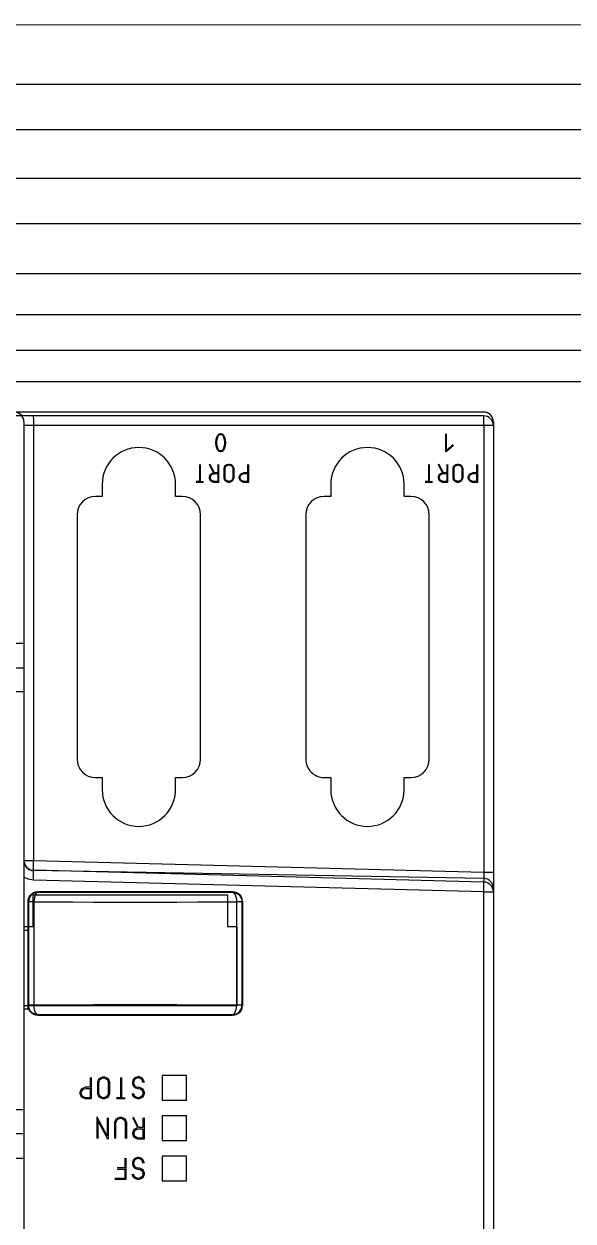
# Model space of a CAD drawing. Header units: millimetres. Extents: x 367 to 1026, y -455 to 11.
# Drawn here: x 664.3 to 709.2, y -260.1 to -162.1 of the extents above; entities that cross this region are included whole.
import ezdxf

# ---------------------------------------------------------------- set-up
doc = ezdxf.new("R2010")
doc.units = ezdxf.units.MM
doc.header["$LTSCALE"] = 6
for name, color, linetype in [('0008LEVEL_1', 7, 'Continuous'), ('0008LEVEL_2', 7, 'Continuous'), ('8_ALL_NOTES_BALLOONS_SYMBOLS_GT', 7, 'Continuous'), ('RED_2.5mm^2', 1, 'Continuous')]:
    doc.layers.add(name, color=color, linetype=linetype)

msp = doc.modelspace()

# ---------------------------------------------------------------- linework, layer by layer
at = {"color": 7, "linetype": 'Continuous'}
for p, q in [((701.873, -193.877), (662.173, -193.877)), ((664.273, -194.677), (664.273, -273.077)), ((702.673, -194.677), (702.673, -273.077)), ((670.673, -199.777), (670.673, -200.777)), ((676.673, -200.777), (676.673, -199.777)), ((689.373, -199.777), (689.373, -200.777)), ((695.373, -200.777), (695.373, -199.777)), ((670.673, -200.777), (670.123, -200.777)), ((677.223, -200.777), (676.673, -200.777)), ((689.373, -200.777), (688.823, -200.777)), ((695.923, -200.777), (695.373, -200.777)), ((668.623, -202.277), (668.623, -222.277)), ((678.723, -222.277), (678.723, -202.277)), ((687.323, -202.277), (687.323, -222.277)), ((697.423, -222.277), (697.423, -202.277)), ((662.073, -212.789), (664.273, -212.789)), ((662.073, -214.804), (664.273, -214.804)), ((664.273, -216.777), (662.073, -216.777)), ((670.123, -223.777), (670.673, -223.777)), ((670.673, -223.777), (670.673, -224.777)), ((676.673, -224.777), (676.673, -223.777)), ((676.673, -223.777), (677.223, -223.777)), ((688.823, -223.777), (689.373, -223.777)), ((689.373, -223.777), (689.373, -224.777)), ((695.373, -224.777), (695.373, -223.777)), ((695.373, -223.777), (695.923, -223.777)), ((701.887, -232.043), (665.059, -231.4)), ((665.023, -235.977), (665.023, -233.377)), ((665.023, -233.377), (680.923, -233.377)), ((680.923, -233.377), (680.923, -235.977)), ((664.273, -235.977), (665.023, -235.977)), ((680.923, -235.977), (681.673, -235.977)), ((681.673, -235.977), (681.673, -242.471)), ((681.673, -242.471), (664.273, -242.463)), ((677.574, -248.176), (675.573, -248.177)), ((675.573, -248.177), (675.573, -250.177)), ((677.574, -250.178), (677.574, -248.176)), ((675.573, -250.177), (677.574, -250.178)), ((664.273, -250.977), (662.073, -250.977)), ((677.574, -251.476), (675.573, -251.477)), ((675.573, -251.477), (675.573, -253.477)), ((677.574, -253.478), (677.574, -251.476)), ((664.273, -252.949), (662.073, -252.949)), ((675.573, -253.477), (677.574, -253.478)), ((664.273, -254.964), (662.073, -254.964)), ((677.574, -254.776), (675.573, -254.777)), ((675.573, -254.777), (675.573, -256.777)), ((677.574, -256.778), (677.574, -254.776)), ((675.573, -256.777), (677.574, -256.778))]:
    msp.add_line(p, q, dxfattribs=at)
for centre, radius, start, end in [((663.473, -194.677), 0.8, 0, 90), ((701.873, -194.677), 0.8, 0, 90), ((673.673, -199.777), 3, 0, 180), ((692.373, -199.777), 3, 0, 180), ((670.123, -202.277), 1.5, 90, 180), ((677.223, -202.277), 1.5, 0, 90), ((688.823, -202.277), 1.5, 90, 180), ((695.923, -202.277), 1.5, 0, 90), ((670.123, -222.277), 1.5, 180, 270), ((677.223, -222.277), 1.5, 270, 0), ((688.823, -222.277), 1.5, 180, 270.00001), ((695.923, -222.277), 1.5, 270, 0), ((673.673, -224.777), 3, 180, 0), ((692.373, -224.777), 3, 180, 0), ((665.073, -230.6), 0.8, 180, 269), ((701.873, -232.843), 0.8, 0, 89)]:
    msp.add_arc(centre, radius, start, end, dxfattribs=at)
at = {"layer": '0008LEVEL_1', "color": 7, "linetype": 'Continuous'}
for p, q in [((669.683, -248.322), (669.683, -249.132)), ((669.773, -248.322), (669.773, -250.077)), ((670.313, -248.682), (670.358, -248.547)), ((670.313, -249.672), (670.313, -248.682)), ((670.358, -248.547), (670.448, -248.412)), ((670.403, -248.727), (670.448, -248.592)), ((670.403, -249.627), (670.403, -248.727)), ((670.448, -248.412), (670.583, -248.322)), ((670.448, -248.592), (670.493, -248.502)), ((670.493, -248.502), (670.538, -248.457)), ((670.538, -248.457), (670.628, -248.412)), ((670.583, -248.322), (670.718, -248.277)), ((670.628, -248.412), (670.763, -248.367)), ((670.718, -248.277), (670.853, -248.277)), ((670.763, -248.367), (670.808, -248.367)), ((670.808, -248.367), (670.943, -248.412)), ((670.853, -248.277), (670.988, -248.322)), ((670.943, -248.412), (671.033, -248.457)), ((670.988, -248.322), (671.123, -248.412)), ((671.033, -248.457), (671.078, -248.502)), ((671.078, -248.502), (671.123, -248.592)), ((671.123, -248.412), (671.213, -248.547)), ((671.123, -248.592), (671.168, -248.727)), ((671.168, -248.727), (671.168, -249.627)), ((671.213, -248.547), (671.258, -248.682)), ((671.258, -248.682), (671.258, -249.672)), ((672.158, -248.322), (672.158, -249.987)), ((672.248, -248.322), (672.248, -249.987)), ((673.193, -248.547), (673.148, -248.682)), ((673.148, -248.682), (673.148, -248.817)), ((673.148, -248.817), (673.193, -248.952)), ((673.283, -248.412), (673.193, -248.547)), ((673.283, -248.592), (673.238, -248.727)), ((673.238, -248.727), (673.238, -248.772)), ((673.238, -248.772), (673.283, -248.907)), ((673.418, -248.322), (673.283, -248.412)), ((673.328, -248.502), (673.283, -248.592)), ((673.373, -248.457), (673.328, -248.502)), ((673.463, -248.412), (673.373, -248.457)), ((673.553, -248.277), (673.418, -248.322)), ((673.598, -248.367), (673.463, -248.412)), ((673.688, -248.277), (673.553, -248.277)), ((673.643, -248.367), (673.598, -248.367)), ((673.778, -248.412), (673.643, -248.367)), ((673.823, -248.322), (673.688, -248.277)), ((673.868, -248.457), (673.778, -248.412)), ((673.958, -248.412), (673.823, -248.322)), ((673.913, -248.502), (673.868, -248.457)), ((673.958, -248.592), (673.913, -248.502)), ((674.048, -248.547), (673.958, -248.412)), ((674.003, -248.727), (673.958, -248.592)), ((674.093, -248.682), (674.048, -248.547)), ((674.093, -248.727), (674.093, -248.682)), ((668.873, -249.537), (668.918, -249.402)), ((668.873, -249.672), (668.873, -249.537)), ((668.918, -249.807), (668.873, -249.672)), ((668.918, -249.402), (669.008, -249.267)), ((669.008, -249.942), (668.918, -249.807)), ((668.963, -249.582), (669.008, -249.447)), ((668.963, -249.627), (668.963, -249.582)), ((669.008, -249.762), (668.963, -249.627)), ((669.008, -249.267), (669.143, -249.177)), ((669.008, -249.447), (669.053, -249.357)), ((669.053, -249.852), (669.008, -249.762)), ((669.053, -249.357), (669.098, -249.312)), ((669.098, -249.312), (669.188, -249.267)), ((669.143, -249.177), (669.278, -249.132)), ((669.188, -249.267), (669.323, -249.222)), ((669.683, -249.132), (669.278, -249.132)), ((669.323, -249.222), (669.683, -249.222)), ((669.683, -249.222), (669.683, -249.987)), ((670.358, -249.807), (670.313, -249.672)), ((670.448, -249.942), (670.358, -249.807)), ((670.448, -249.762), (670.403, -249.627)), ((670.493, -249.852), (670.448, -249.762)), ((671.123, -249.762), (671.078, -249.852)), ((671.168, -249.627), (671.123, -249.762)), ((671.213, -249.807), (671.123, -249.942)), ((671.258, -249.672), (671.213, -249.807)), ((673.148, -249.672), (673.148, -249.627)), ((673.193, -249.807), (673.148, -249.672)), ((673.193, -248.952), (673.283, -249.087)), ((673.283, -249.942), (673.193, -249.807)), ((673.283, -249.762), (673.238, -249.627)), ((673.283, -248.907), (673.328, -248.997)), ((673.283, -249.087), (673.418, -249.177)), ((673.328, -249.852), (673.283, -249.762)), ((673.328, -248.997), (673.373, -249.042)), ((673.373, -249.042), (673.463, -249.087)), ((673.418, -249.177), (673.553, -249.222)), ((673.463, -249.087), (673.598, -249.132)), ((673.553, -249.222), (673.643, -249.222)), ((673.598, -249.132), (673.688, -249.132)), ((673.643, -249.222), (673.778, -249.267)), ((673.688, -249.132), (673.823, -249.177)), ((673.778, -249.267), (673.868, -249.312)), ((673.823, -249.177), (673.958, -249.267)), ((673.868, -249.312), (673.913, -249.357)), ((673.913, -249.357), (673.958, -249.447)), ((673.958, -249.762), (673.913, -249.852)), ((673.958, -249.267), (674.048, -249.402)), ((673.958, -249.447), (674.003, -249.582)), ((674.003, -249.627), (673.958, -249.762)), ((674.048, -249.807), (673.958, -249.942)), ((674.003, -249.582), (674.003, -249.627)), ((674.048, -249.402), (674.093, -249.537)), ((674.093, -249.672), (674.048, -249.807)), ((674.093, -249.537), (674.093, -249.672)), ((669.143, -250.032), (669.008, -249.942)), ((669.098, -249.897), (669.053, -249.852)), ((669.188, -249.942), (669.098, -249.897)), ((669.278, -250.077), (669.143, -250.032)), ((669.323, -249.987), (669.188, -249.942)), ((669.773, -250.077), (669.278, -250.077)), ((669.683, -249.987), (669.323, -249.987)), ((670.583, -250.032), (670.448, -249.942)), ((670.538, -249.897), (670.493, -249.852)), ((670.628, -249.942), (670.538, -249.897)), ((670.718, -250.077), (670.583, -250.032)), ((670.763, -249.987), (670.628, -249.942)), ((670.853, -250.077), (670.718, -250.077)), ((670.808, -249.987), (670.763, -249.987)), ((670.943, -249.942), (670.808, -249.987)), ((670.988, -250.032), (670.853, -250.077)), ((671.033, -249.897), (670.943, -249.942)), ((671.123, -249.942), (670.988, -250.032)), ((671.078, -249.852), (671.033, -249.897)), ((672.158, -249.987), (671.843, -249.987)), ((672.563, -250.077), (671.843, -250.077)), ((672.248, -249.987), (672.563, -249.987)), ((673.418, -250.032), (673.283, -249.942)), ((673.373, -249.897), (673.328, -249.852)), ((673.463, -249.942), (673.373, -249.897)), ((673.553, -250.077), (673.418, -250.032)), ((673.598, -249.987), (673.463, -249.942)), ((673.688, -250.077), (673.553, -250.077)), ((673.643, -249.987), (673.598, -249.987)), ((673.778, -249.942), (673.643, -249.987)), ((673.823, -250.032), (673.688, -250.077)), ((673.868, -249.897), (673.778, -249.942)), ((673.958, -249.942), (673.823, -250.032)), ((673.913, -249.852), (673.868, -249.897)), ((670.223, -251.577), (670.223, -253.332)), ((670.268, -251.577), (670.223, -251.577)), ((671.078, -253.107), (670.268, -251.577)), ((671.078, -251.622), (671.078, -253.107)), ((671.168, -251.622), (671.168, -253.377)), ((671.753, -251.847), (671.843, -251.712)), ((671.843, -251.712), (671.978, -251.622)), ((671.888, -251.802), (671.933, -251.757)), ((671.933, -251.757), (672.023, -251.712)), ((671.978, -251.622), (672.113, -251.577)), ((672.023, -251.712), (672.158, -251.667)), ((672.113, -251.577), (672.248, -251.577)), ((672.158, -251.667), (672.203, -251.667)), ((672.203, -251.667), (672.338, -251.712)), ((672.248, -251.577), (672.383, -251.622)), ((672.338, -251.712), (672.428, -251.757)), ((672.383, -251.622), (672.518, -251.712)), ((672.428, -251.757), (672.473, -251.802)), ((672.518, -251.712), (672.608, -251.847)), ((673.598, -252.432), (673.193, -251.622)), ((673.643, -252.387), (673.238, -251.577)), ((674.003, -251.622), (674.003, -252.432)), ((674.093, -251.622), (674.093, -253.377)), ((670.313, -251.847), (670.313, -253.332)), ((671.123, -253.377), (670.313, -251.847)), ((671.708, -251.982), (671.753, -251.847)), ((671.708, -253.332), (671.708, -251.982)), ((671.798, -252.027), (671.843, -251.892)), ((671.798, -253.332), (671.798, -252.027)), ((671.843, -251.892), (671.888, -251.802)), ((672.473, -251.802), (672.518, -251.892)), ((672.518, -251.892), (672.563, -252.027)), ((672.563, -252.027), (672.563, -253.332)), ((672.608, -251.847), (672.653, -251.982)), ((672.653, -251.982), (672.653, -253.332)), ((673.193, -252.837), (673.238, -252.702)), ((673.238, -252.702), (673.328, -252.567)), ((673.283, -252.882), (673.328, -252.747)), ((673.328, -252.567), (673.463, -252.477)), ((673.328, -252.747), (673.373, -252.657)), ((673.373, -252.657), (673.418, -252.612)), ((673.418, -252.612), (673.508, -252.567)), ((673.463, -252.477), (673.598, -252.432)), ((673.508, -252.567), (673.643, -252.522)), ((673.688, -252.432), (673.643, -252.387)), ((673.643, -252.522), (674.003, -252.522)), ((674.003, -252.432), (673.688, -252.432)), ((674.003, -252.522), (674.003, -253.287)), ((671.168, -253.377), (671.123, -253.377)), ((673.193, -252.972), (673.193, -252.837)), ((673.238, -253.107), (673.193, -252.972)), ((673.328, -253.242), (673.238, -253.107)), ((673.283, -252.927), (673.283, -252.882)), ((673.328, -253.062), (673.283, -252.927)), ((673.373, -253.152), (673.328, -253.062)), ((673.463, -253.332), (673.328, -253.242)), ((673.418, -253.197), (673.373, -253.152)), ((673.508, -253.242), (673.418, -253.197)), ((673.598, -253.377), (673.463, -253.332)), ((673.643, -253.287), (673.508, -253.242)), ((674.093, -253.377), (673.598, -253.377)), ((674.003, -253.287), (673.643, -253.287)), ((672.518, -254.922), (672.518, -255.732)), ((672.608, -254.922), (672.608, -256.677)), ((673.193, -255.147), (673.148, -255.282)), ((673.148, -255.282), (673.148, -255.417)), ((673.148, -255.417), (673.193, -255.552)), ((673.283, -255.012), (673.193, -255.147)), ((673.193, -255.552), (673.283, -255.687)), ((673.283, -255.192), (673.238, -255.327)), ((673.238, -255.327), (673.238, -255.372)), ((673.238, -255.372), (673.283, -255.507)), ((673.418, -254.922), (673.283, -255.012)), ((673.328, -255.102), (673.283, -255.192)), ((673.283, -255.507), (673.328, -255.597)), ((673.283, -255.687), (673.418, -255.777)), ((673.373, -255.057), (673.328, -255.102)), ((673.328, -255.597), (673.373, -255.642)), ((673.463, -255.012), (673.373, -255.057)), ((673.373, -255.642), (673.463, -255.687)), ((673.553, -254.877), (673.418, -254.922)), ((673.598, -254.967), (673.463, -255.012)), ((673.463, -255.687), (673.598, -255.732)), ((673.688, -254.877), (673.553, -254.877)), ((673.643, -254.967), (673.598, -254.967)), ((673.778, -255.012), (673.643, -254.967)), ((673.823, -254.922), (673.688, -254.877)), ((673.868, -255.057), (673.778, -255.012)), ((673.958, -255.012), (673.823, -254.922)), ((673.913, -255.102), (673.868, -255.057)), ((673.958, -255.192), (673.913, -255.102)), ((674.048, -255.147), (673.958, -255.012)), ((674.003, -255.327), (673.958, -255.192)), ((674.093, -255.282), (674.048, -255.147)), ((674.093, -255.327), (674.093, -255.282)), ((672.518, -256.587), (671.708, -256.587)), ((672.518, -255.732), (671.888, -255.732)), ((671.888, -255.822), (672.518, -255.822)), ((672.518, -255.822), (672.518, -256.587)), ((673.148, -256.272), (673.148, -256.227)), ((673.193, -256.407), (673.148, -256.272)), ((673.283, -256.542), (673.193, -256.407)), ((673.283, -256.362), (673.238, -256.227)), ((673.328, -256.452), (673.283, -256.362)), ((673.418, -256.632), (673.283, -256.542)), ((673.373, -256.497), (673.328, -256.452)), ((673.463, -256.542), (673.373, -256.497)), ((673.418, -255.777), (673.553, -255.822)), ((673.553, -256.677), (673.418, -256.632)), ((673.598, -256.587), (673.463, -256.542)), ((673.553, -255.822), (673.643, -255.822)), ((673.598, -255.732), (673.688, -255.732)), ((673.643, -256.587), (673.598, -256.587)), ((673.643, -255.822), (673.778, -255.867)), ((673.778, -256.542), (673.643, -256.587)), ((673.688, -255.732), (673.823, -255.777)), ((673.823, -256.632), (673.688, -256.677)), ((673.778, -255.867), (673.868, -255.912)), ((673.868, -256.497), (673.778, -256.542)), ((673.823, -255.777), (673.958, -255.867)), ((673.958, -256.542), (673.823, -256.632)), ((673.868, -255.912), (673.913, -255.957)), ((673.913, -256.452), (673.868, -256.497)), ((673.913, -255.957), (673.958, -256.047)), ((673.958, -256.362), (673.913, -256.452)), ((673.958, -255.867), (674.048, -256.002)), ((673.958, -256.047), (674.003, -256.182)), ((674.003, -256.227), (673.958, -256.362)), ((674.048, -256.407), (673.958, -256.542)), ((674.003, -256.182), (674.003, -256.227)), ((674.048, -256.002), (674.093, -256.137)), ((674.093, -256.272), (674.048, -256.407)), ((674.093, -256.137), (674.093, -256.272)), ((672.608, -256.677), (671.708, -256.677)), ((673.688, -256.677), (673.553, -256.677))]:
    msp.add_line(p, q, dxfattribs=at)
at = {"layer": '0008LEVEL_2', "color": 7, "linetype": 'Continuous'}
for p, q in [((680.008, -196.114), (680.045, -195.927)), ((680.045, -195.927), (680.12, -195.777)), ((680.083, -196.114), (680.12, -195.927)), ((680.12, -195.777), (680.233, -195.664)), ((680.12, -195.927), (680.195, -195.777)), ((680.195, -195.777), (680.233, -195.739)), ((680.233, -195.664), (680.345, -195.627)), ((680.233, -195.739), (680.345, -195.702)), ((680.345, -195.627), (680.383, -195.627)), ((680.345, -195.702), (680.383, -195.702)), ((680.383, -195.627), (680.495, -195.664)), ((680.383, -195.702), (680.495, -195.739)), ((680.495, -195.664), (680.608, -195.777)), ((680.495, -195.739), (680.533, -195.777)), ((680.533, -195.777), (680.608, -195.927)), ((680.608, -195.777), (680.683, -195.927)), ((680.608, -195.927), (680.645, -196.114)), ((680.683, -195.927), (680.72, -196.114)), ((698.77, -197.127), (698.77, -195.664)), ((698.845, -197.014), (698.845, -195.664)), ((679.97, -196.339), (680.008, -196.114)), ((679.97, -196.414), (679.97, -196.339)), ((680.008, -196.639), (679.97, -196.414)), ((680.045, -196.827), (680.008, -196.639)), ((680.045, -196.339), (680.083, -196.114)), ((680.045, -196.414), (680.045, -196.339)), ((680.083, -196.639), (680.045, -196.414)), ((680.12, -196.977), (680.045, -196.827)), ((680.12, -196.827), (680.083, -196.639)), ((680.195, -196.977), (680.12, -196.827)), ((680.608, -196.827), (680.533, -196.977)), ((680.645, -196.639), (680.608, -196.827)), ((680.683, -196.827), (680.608, -196.977)), ((680.645, -196.114), (680.683, -196.339)), ((680.683, -196.414), (680.645, -196.639)), ((680.683, -196.339), (680.683, -196.414)), ((680.72, -196.639), (680.683, -196.827)), ((680.72, -196.114), (680.758, -196.339)), ((680.758, -196.414), (680.72, -196.639)), ((680.758, -196.339), (680.758, -196.414)), ((699.408, -196.602), (698.808, -197.127)), ((699.37, -196.564), (698.845, -197.014)), ((680.233, -197.089), (680.12, -196.977)), ((680.233, -197.014), (680.195, -196.977)), ((680.345, -197.052), (680.233, -197.014)), ((680.345, -197.127), (680.233, -197.089)), ((680.383, -197.052), (680.345, -197.052)), ((680.383, -197.127), (680.345, -197.127)), ((680.495, -197.014), (680.383, -197.052)), ((680.495, -197.089), (680.383, -197.127)), ((680.608, -196.977), (680.495, -197.089)), ((680.533, -196.977), (680.495, -197.014)), ((698.808, -197.127), (698.77, -197.127)), ((678.625, -198.164), (678.625, -199.552)), ((678.7, -198.164), (678.7, -199.552)), ((679.788, -198.839), (679.45, -198.164)), ((679.825, -198.802), (679.488, -198.127)), ((679.675, -198.877), (679.788, -198.839)), ((679.863, -198.839), (679.825, -198.802)), ((680.125, -198.839), (679.863, -198.839)), ((680.125, -198.164), (680.125, -198.839)), ((680.2, -198.164), (680.2, -199.627)), ((680.65, -198.464), (680.688, -198.352)), ((680.65, -199.289), (680.65, -198.464)), ((680.688, -198.352), (680.763, -198.239)), ((680.725, -198.502), (680.763, -198.389)), ((680.725, -199.252), (680.725, -198.502)), ((680.763, -198.239), (680.875, -198.164)), ((680.763, -198.389), (680.8, -198.314)), ((680.8, -198.314), (680.838, -198.277)), ((680.838, -198.277), (680.913, -198.239)), ((680.875, -198.164), (680.988, -198.127)), ((680.913, -198.239), (681.025, -198.202)), ((680.988, -198.127), (681.1, -198.127)), ((681.025, -198.202), (681.063, -198.202)), ((681.063, -198.202), (681.175, -198.239)), ((681.1, -198.127), (681.213, -198.164)), ((681.175, -198.239), (681.25, -198.277)), ((681.213, -198.164), (681.325, -198.239)), ((681.25, -198.277), (681.288, -198.314)), ((681.288, -198.314), (681.325, -198.389)), ((681.325, -198.239), (681.4, -198.352)), ((681.325, -198.389), (681.363, -198.502)), ((681.363, -198.502), (681.363, -199.252)), ((681.4, -198.352), (681.438, -198.464)), ((681.438, -198.464), (681.438, -199.289)), ((682.113, -198.877), (682.225, -198.839)), ((682.563, -198.839), (682.225, -198.839)), ((682.563, -198.164), (682.563, -198.839)), ((682.638, -198.164), (682.638, -199.627)), ((697.355, -198.164), (697.355, -199.552)), ((697.43, -198.164), (697.43, -199.552)), ((698.518, -198.839), (698.18, -198.164)), ((698.555, -198.802), (698.218, -198.127)), ((698.405, -198.877), (698.518, -198.839)), ((698.593, -198.839), (698.555, -198.802)), ((698.855, -198.839), (698.593, -198.839)), ((698.855, -198.164), (698.855, -198.839)), ((698.93, -198.164), (698.93, -199.627)), ((699.38, -198.464), (699.418, -198.352)), ((699.38, -199.289), (699.38, -198.464)), ((699.418, -198.352), (699.493, -198.239)), ((699.455, -198.502), (699.493, -198.389)), ((699.455, -199.252), (699.455, -198.502)), ((699.493, -198.239), (699.605, -198.164)), ((699.493, -198.389), (699.53, -198.314)), ((699.53, -198.314), (699.568, -198.277)), ((699.568, -198.277), (699.643, -198.239)), ((699.605, -198.164), (699.718, -198.127)), ((699.643, -198.239), (699.755, -198.202)), ((699.718, -198.127), (699.83, -198.127)), ((699.755, -198.202), (699.793, -198.202)), ((699.793, -198.202), (699.905, -198.239)), ((699.83, -198.127), (699.943, -198.164)), ((699.905, -198.239), (699.98, -198.277)), ((699.943, -198.164), (700.055, -198.239)), ((699.98, -198.277), (700.018, -198.314)), ((700.018, -198.314), (700.055, -198.389)), ((700.055, -198.239), (700.13, -198.352)), ((700.055, -198.389), (700.093, -198.502)), ((700.093, -198.502), (700.093, -199.252)), ((700.13, -198.352), (700.168, -198.464)), ((700.168, -198.464), (700.168, -199.289)), ((700.843, -198.877), (700.955, -198.839)), ((701.293, -198.839), (700.955, -198.839)), ((701.293, -198.164), (701.293, -198.839)), ((701.368, -198.164), (701.368, -199.627)), ((678.625, -199.552), (678.363, -199.552)), ((678.963, -199.627), (678.363, -199.627)), ((678.7, -199.552), (678.963, -199.552)), ((679.45, -199.177), (679.488, -199.064)), ((679.45, -199.289), (679.45, -199.177)), ((679.488, -199.402), (679.45, -199.289)), ((679.488, -199.064), (679.563, -198.952)), ((679.563, -199.514), (679.488, -199.402)), ((679.525, -199.214), (679.563, -199.102)), ((679.525, -199.252), (679.525, -199.214)), ((679.563, -199.364), (679.525, -199.252)), ((679.563, -198.952), (679.675, -198.877)), ((679.563, -199.102), (679.6, -199.027)), ((679.6, -199.439), (679.563, -199.364)), ((679.675, -199.589), (679.563, -199.514)), ((679.6, -199.027), (679.638, -198.989)), ((679.638, -199.477), (679.6, -199.439)), ((679.638, -198.989), (679.713, -198.952)), ((679.713, -199.514), (679.638, -199.477)), ((679.788, -199.627), (679.675, -199.589)), ((679.713, -198.952), (679.825, -198.914)), ((679.825, -199.552), (679.713, -199.514)), ((680.2, -199.627), (679.788, -199.627)), ((679.825, -198.914), (680.125, -198.914)), ((680.125, -199.552), (679.825, -199.552)), ((680.125, -198.914), (680.125, -199.552)), ((680.688, -199.402), (680.65, -199.289)), ((680.763, -199.514), (680.688, -199.402)), ((680.763, -199.364), (680.725, -199.252)), ((680.8, -199.439), (680.763, -199.364)), ((680.875, -199.589), (680.763, -199.514)), ((680.838, -199.477), (680.8, -199.439)), ((680.913, -199.514), (680.838, -199.477)), ((680.988, -199.627), (680.875, -199.589)), ((681.025, -199.552), (680.913, -199.514)), ((681.1, -199.627), (680.988, -199.627)), ((681.063, -199.552), (681.025, -199.552)), ((681.175, -199.514), (681.063, -199.552)), ((681.213, -199.589), (681.1, -199.627)), ((681.25, -199.477), (681.175, -199.514)), ((681.325, -199.514), (681.213, -199.589)), ((681.288, -199.439), (681.25, -199.477)), ((681.325, -199.364), (681.288, -199.439)), ((681.363, -199.252), (681.325, -199.364)), ((681.4, -199.402), (681.325, -199.514)), ((681.438, -199.289), (681.4, -199.402)), ((681.888, -199.177), (681.925, -199.064)), ((681.888, -199.289), (681.888, -199.177)), ((681.925, -199.402), (681.888, -199.289)), ((681.925, -199.064), (682, -198.952)), ((682, -199.514), (681.925, -199.402)), ((681.963, -199.214), (682, -199.102)), ((681.963, -199.252), (681.963, -199.214)), ((682, -199.364), (681.963, -199.252)), ((682, -198.952), (682.113, -198.877)), ((682, -199.102), (682.038, -199.027)), ((682.038, -199.439), (682, -199.364)), ((682.113, -199.589), (682, -199.514)), ((682.038, -199.027), (682.075, -198.989)), ((682.075, -199.477), (682.038, -199.439)), ((682.075, -198.989), (682.15, -198.952)), ((682.15, -199.514), (682.075, -199.477)), ((682.225, -199.627), (682.113, -199.589)), ((682.15, -198.952), (682.263, -198.914)), ((682.263, -199.552), (682.15, -199.514)), ((682.638, -199.627), (682.225, -199.627)), ((682.263, -198.914), (682.563, -198.914)), ((682.563, -199.552), (682.263, -199.552)), ((682.563, -198.914), (682.563, -199.552)), ((697.355, -199.552), (697.093, -199.552)), ((697.693, -199.627), (697.093, -199.627)), ((697.43, -199.552), (697.693, -199.552)), ((698.18, -199.177), (698.218, -199.064)), ((698.18, -199.289), (698.18, -199.177)), ((698.218, -199.402), (698.18, -199.289)), ((698.218, -199.064), (698.293, -198.952)), ((698.293, -199.514), (698.218, -199.402)), ((698.255, -199.214), (698.293, -199.102)), ((698.255, -199.252), (698.255, -199.214)), ((698.293, -199.364), (698.255, -199.252)), ((698.293, -198.952), (698.405, -198.877)), ((698.293, -199.102), (698.33, -199.027)), ((698.33, -199.439), (698.293, -199.364)), ((698.405, -199.589), (698.293, -199.514)), ((698.33, -199.027), (698.368, -198.989)), ((698.368, -199.477), (698.33, -199.439)), ((698.368, -198.989), (698.443, -198.952)), ((698.443, -199.514), (698.368, -199.477)), ((698.518, -199.627), (698.405, -199.589)), ((698.443, -198.952), (698.555, -198.914)), ((698.555, -199.552), (698.443, -199.514)), ((698.93, -199.627), (698.518, -199.627)), ((698.555, -198.914), (698.855, -198.914)), ((698.855, -199.552), (698.555, -199.552)), ((698.855, -198.914), (698.855, -199.552)), ((699.418, -199.402), (699.38, -199.289)), ((699.493, -199.514), (699.418, -199.402)), ((699.493, -199.364), (699.455, -199.252)), ((699.53, -199.439), (699.493, -199.364)), ((699.605, -199.589), (699.493, -199.514)), ((699.568, -199.477), (699.53, -199.439)), ((699.643, -199.514), (699.568, -199.477)), ((699.718, -199.627), (699.605, -199.589)), ((699.755, -199.552), (699.643, -199.514)), ((699.83, -199.627), (699.718, -199.627)), ((699.793, -199.552), (699.755, -199.552)), ((699.905, -199.514), (699.793, -199.552)), ((699.943, -199.589), (699.83, -199.627)), ((699.98, -199.477), (699.905, -199.514)), ((700.055, -199.514), (699.943, -199.589)), ((700.018, -199.439), (699.98, -199.477)), ((700.055, -199.364), (700.018, -199.439)), ((700.093, -199.252), (700.055, -199.364)), ((700.13, -199.402), (700.055, -199.514)), ((700.168, -199.289), (700.13, -199.402)), ((700.618, -199.177), (700.655, -199.064)), ((700.618, -199.289), (700.618, -199.177)), ((700.655, -199.402), (700.618, -199.289)), ((700.655, -199.064), (700.73, -198.952)), ((700.73, -199.514), (700.655, -199.402)), ((700.693, -199.214), (700.73, -199.102)), ((700.693, -199.252), (700.693, -199.214)), ((700.73, -199.364), (700.693, -199.252)), ((700.73, -198.952), (700.843, -198.877)), ((700.73, -199.102), (700.768, -199.027)), ((700.768, -199.439), (700.73, -199.364)), ((700.843, -199.589), (700.73, -199.514)), ((700.768, -199.027), (700.805, -198.989)), ((700.805, -199.477), (700.768, -199.439)), ((700.805, -198.989), (700.88, -198.952)), ((700.88, -199.514), (700.805, -199.477)), ((700.955, -199.627), (700.843, -199.589)), ((700.88, -198.952), (700.993, -198.914)), ((700.993, -199.552), (700.88, -199.514)), ((701.368, -199.627), (700.955, -199.627)), ((700.993, -198.914), (701.293, -198.914)), ((701.293, -199.552), (700.993, -199.552)), ((701.293, -198.914), (701.293, -199.552))]:
    msp.add_line(p, q, dxfattribs=at)
at = {"layer": '8_ALL_NOTES_BALLOONS_SYMBOLS_GT', "color": 7, "linetype": 'Continuous'}
for p, q in [((701.873, -194.182), (507.473, -194.182)), ((665.031, -194.182), (665.039, -194.243)), ((665.039, -194.243), (665.046, -194.416)), ((665.046, -194.416), (665.05, -194.676)), ((665.05, -194.676), (665.052, -194.982)), ((701.881, -194.243), (701.873, -194.182)), ((701.888, -194.416), (701.881, -194.243)), ((701.892, -194.676), (701.888, -194.416)), ((701.894, -194.982), (701.892, -194.676)), ((702.673, -194.982), (664.273, -194.982)), ((665.052, -194.982), (665.052, -230.572)), ((701.894, -194.982), (701.894, -231.537)), ((702.673, -194.982), (702.673, -281.382)), ((664.273, -230.572), (665.052, -230.572)), ((665.043, -231.138), (665.046, -230.878)), ((665.046, -231.311), (665.043, -231.138)), ((665.046, -230.878), (665.052, -230.572)), ((665.052, -230.572), (701.894, -231.537)), ((664.624, -232.102), (664.273, -231.946)), ((665.052, -232.172), (664.624, -232.102)), ((665.058, -231.433), (665.046, -231.311)), ((701.894, -232.337), (665.052, -231.372)), ((665.052, -232.172), (665.058, -231.866)), ((701.894, -233.137), (665.052, -232.172)), ((665.061, -231.607), (665.058, -231.433)), ((665.058, -231.866), (665.061, -231.607)), ((701.894, -231.537), (701.899, -231.785)), ((701.894, -231.537), (702.673, -231.537)), ((701.899, -231.785), (701.902, -232.007)), ((701.902, -232.007), (701.902, -232.183)), ((665.06, -233.201), (665.23, -233.142)), ((665.23, -233.142), (665.408, -233.122)), ((681.338, -233.122), (665.408, -233.122)), ((665.408, -233.122), (665.443, -233.157)), ((681.303, -233.157), (681.338, -233.122)), ((681.338, -233.122), (681.506, -233.14)), ((681.506, -233.14), (681.668, -233.193)), ((701.899, -232.297), (701.894, -232.337)), ((701.9, -232.398), (701.894, -232.337)), ((701.894, -233.137), (701.9, -232.831)), ((701.894, -273.382), (701.894, -233.137)), ((701.894, -233.137), (702.673, -233.137)), ((701.902, -232.183), (701.899, -232.297)), ((701.903, -232.571), (701.9, -232.398)), ((701.9, -232.831), (701.903, -232.571)), ((664.608, -233.922), (664.628, -233.744)), ((664.608, -242.442), (664.608, -233.922)), ((664.608, -233.922), (664.643, -233.957)), ((664.628, -233.744), (664.687, -233.574)), ((664.663, -233.779), (664.643, -233.957)), ((664.643, -233.957), (664.643, -242.406)), ((665.087, -233.957), (664.643, -233.957)), ((664.723, -233.61), (664.663, -233.779)), ((664.687, -233.574), (664.782, -233.423)), ((664.818, -233.458), (664.723, -233.61)), ((664.782, -233.423), (664.909, -233.296)), ((664.945, -233.332), (664.818, -233.458)), ((664.909, -233.296), (665.06, -233.201)), ((665.096, -233.236), (664.945, -233.332)), ((665.096, -233.78), (665.087, -233.957)), ((665.087, -233.957), (665.087, -242.406)), ((665.087, -233.957), (666.658, -233.963)), ((665.265, -233.177), (665.096, -233.236)), ((665.123, -233.611), (665.096, -233.78)), ((665.166, -233.46), (665.123, -233.611)), ((665.222, -233.334), (665.166, -233.46)), ((665.29, -233.238), (665.222, -233.334)), ((665.443, -233.157), (665.265, -233.177)), ((665.365, -233.178), (665.29, -233.238)), ((665.443, -233.157), (665.365, -233.178)), ((665.443, -233.157), (666.946, -233.163)), ((666.658, -233.963), (668.286, -233.967)), ((666.946, -233.163), (668.504, -233.167)), ((668.286, -233.967), (669.957, -233.971)), ((668.504, -233.167), (670.104, -233.171)), ((669.957, -233.971), (671.658, -233.973)), ((670.104, -233.171), (671.731, -233.173)), ((671.658, -233.973), (673.373, -233.973)), ((671.731, -233.173), (673.373, -233.173)), ((673.373, -233.173), (675.015, -233.173)), ((673.373, -233.973), (675.088, -233.973)), ((675.015, -233.173), (676.642, -233.171)), ((675.088, -233.973), (676.789, -233.971)), ((676.642, -233.171), (678.242, -233.167)), ((676.789, -233.971), (678.46, -233.967)), ((678.242, -233.167), (679.8, -233.163)), ((678.46, -233.967), (680.088, -233.963)), ((679.8, -233.163), (681.303, -233.157)), ((680.088, -233.963), (681.659, -233.957)), ((681.303, -233.157), (681.481, -233.177)), ((681.303, -233.157), (681.381, -233.178)), ((681.381, -233.178), (681.456, -233.238)), ((681.456, -233.238), (681.524, -233.334)), ((681.481, -233.177), (681.65, -233.236)), ((681.524, -233.334), (681.58, -233.461)), ((681.58, -233.461), (681.623, -233.612)), ((681.623, -233.612), (681.649, -233.78)), ((681.649, -233.78), (681.659, -233.957)), ((681.65, -233.236), (681.802, -233.332)), ((681.659, -233.957), (681.659, -242.406)), ((682.103, -233.957), (681.659, -233.957)), ((681.668, -233.193), (681.813, -233.278)), ((681.802, -233.332), (681.928, -233.458)), ((681.813, -233.278), (681.938, -233.393)), ((681.928, -233.458), (682.024, -233.61)), ((681.938, -233.393), (682.036, -233.531)), ((682.024, -233.61), (682.083, -233.779)), ((682.036, -233.531), (682.103, -233.687)), ((682.083, -233.779), (682.103, -233.957)), ((682.122, -233.764), (682.103, -233.687)), ((682.103, -233.957), (682.138, -233.922)), ((682.103, -233.957), (682.103, -242.406)), ((682.134, -233.842), (682.122, -233.764)), ((682.138, -233.922), (682.134, -233.842)), ((682.138, -233.922), (682.138, -242.442)), ((664.273, -236.282), (664.608, -236.282)), ((664.643, -242.732), (664.273, -242.732)), ((664.643, -242.406), (664.608, -242.442)), ((664.608, -242.482), (664.608, -242.442)), ((664.609, -242.501), (664.608, -242.482)), ((664.61, -242.516), (664.609, -242.501)), ((664.61, -242.528), (664.61, -242.516)), ((664.611, -242.539), (664.61, -242.528)), ((664.611, -242.548), (664.611, -242.539)), ((664.612, -242.557), (664.611, -242.548)), ((664.613, -242.574), (664.612, -242.557)), ((664.614, -242.589), (664.613, -242.574)), ((664.615, -242.602), (664.614, -242.589)), ((664.616, -242.615), (664.615, -242.602)), ((664.618, -242.626), (664.616, -242.615)), ((664.619, -242.637), (664.618, -242.626)), ((664.62, -242.648), (664.619, -242.637)), ((664.622, -242.663), (664.62, -242.648)), ((664.643, -242.677), (664.622, -242.663)), ((665.087, -242.406), (664.643, -242.406)), ((664.663, -242.584), (664.643, -242.406)), ((664.727, -242.861), (664.643, -242.677)), ((664.722, -242.753), (664.663, -242.584)), ((664.818, -242.905), (664.722, -242.753)), ((664.855, -243.02), (664.727, -242.861)), ((664.944, -243.032), (664.818, -242.905)), ((666.658, -242.401), (665.087, -242.406)), ((665.096, -242.583), (665.087, -242.406)), ((665.123, -242.752), (665.096, -242.583)), ((665.166, -242.903), (665.123, -242.752)), ((665.222, -243.029), (665.166, -242.903)), ((668.286, -242.396), (666.658, -242.401)), ((669.957, -242.393), (668.286, -242.396)), ((671.658, -242.391), (669.957, -242.393)), ((673.373, -242.39), (671.658, -242.391)), ((675.088, -242.391), (673.373, -242.39)), ((676.789, -242.393), (675.088, -242.391)), ((678.46, -242.396), (676.789, -242.393)), ((680.088, -242.401), (678.46, -242.396)), ((681.659, -242.406), (680.088, -242.401)), ((681.524, -243.03), (681.58, -242.903)), ((681.58, -242.903), (681.623, -242.752)), ((681.623, -242.752), (681.649, -242.584)), ((681.649, -242.584), (681.659, -242.406)), ((682.103, -242.406), (681.659, -242.406)), ((681.801, -243.032), (681.928, -242.905)), ((681.928, -242.905), (682.023, -242.753)), ((682.036, -242.833), (681.938, -242.97)), ((682.023, -242.753), (682.083, -242.584)), ((682.103, -242.677), (682.036, -242.833)), ((682.083, -242.584), (682.103, -242.406)), ((682.138, -242.442), (682.103, -242.406)), ((682.103, -242.677), (682.122, -242.6)), ((682.122, -242.6), (682.134, -242.521)), ((682.134, -242.521), (682.138, -242.442)), ((665.017, -243.14), (664.855, -243.02)), ((665.096, -243.127), (664.944, -243.032)), ((665.207, -243.216), (665.017, -243.14)), ((665.265, -243.186), (665.096, -243.127)), ((665.408, -243.242), (665.207, -243.216)), ((665.289, -243.125), (665.222, -243.029)), ((665.443, -243.206), (665.265, -243.186)), ((665.364, -243.185), (665.289, -243.125)), ((665.443, -243.206), (665.364, -243.185)), ((665.443, -243.206), (665.408, -243.242)), ((681.338, -243.242), (665.408, -243.242)), ((666.946, -243.201), (665.443, -243.206)), ((668.504, -243.196), (666.946, -243.201)), ((670.104, -243.193), (668.504, -243.196)), ((671.731, -243.191), (670.104, -243.193)), ((673.373, -243.19), (671.731, -243.191)), ((675.015, -243.191), (673.373, -243.19)), ((676.642, -243.193), (675.015, -243.191)), ((678.242, -243.196), (676.642, -243.193)), ((679.8, -243.201), (678.242, -243.196)), ((681.303, -243.206), (679.8, -243.201)), ((681.303, -243.206), (681.381, -243.185)), ((681.303, -243.206), (681.481, -243.186)), ((681.338, -243.242), (681.303, -243.206)), ((681.506, -243.224), (681.338, -243.242)), ((681.381, -243.185), (681.456, -243.125)), ((681.456, -243.125), (681.524, -243.03)), ((681.481, -243.186), (681.65, -243.127)), ((681.668, -243.171), (681.506, -243.224)), ((681.65, -243.127), (681.801, -243.032)), ((681.813, -243.085), (681.668, -243.171)), ((681.938, -242.97), (681.813, -243.085))]:
    msp.add_line(p, q, dxfattribs=at)
for centre, start, end in [((701.873, -194.982), 0, 90), ((665.073, -230.572), 180, 268.5), ((701.873, -233.137), 0, 88.5)]:
    msp.add_arc(centre, 0.8, start, end, dxfattribs=at)
at = {"layer": 'RED_2.5mm^2', "color": 1}
msp.add_line((605.809, -162.112), (752.579, -162.215), dxfattribs=at)
at = {"layer": 'RED_2.5mm^2'}
for p, q in [((615.981, -167.049), (781.426, -167.049)), ((621.061, -170.745), (808.548, -170.745)), ((626.141, -174.722), (837.412, -174.722)), ((631.221, -178.43), (864.251, -178.43)), ((636.653, -182.529), (893.546, -182.529)), ((641.334, -185.894), (918.466, -185.894)), ((646.461, -188.82), (943.381, -188.82)), ((657.891, -191.367), (969.296, -191.367))]:
    msp.add_line(p, q, dxfattribs=at)

doc.saveas('drawing.dxf')
